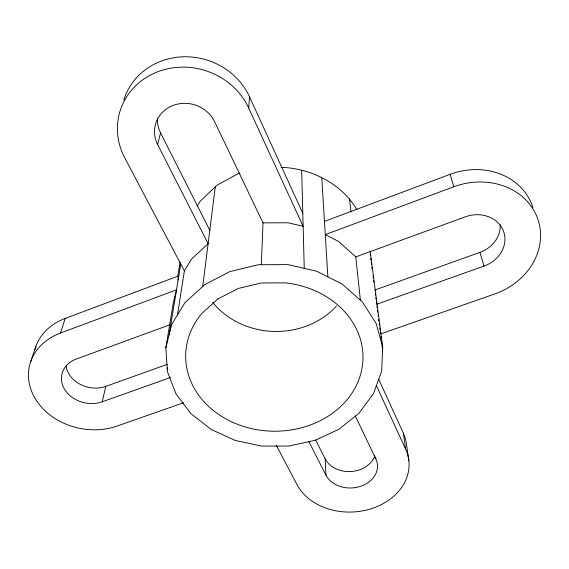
<?xml version="1.0" encoding="UTF-8"?>
<svg xmlns="http://www.w3.org/2000/svg" width="569" height="569" viewBox="0 0 569 569"><rect width="100%" height="100%" fill="white"/><g stroke="black" fill="none" stroke-linecap="round" stroke-linejoin="round"><path stroke-width="0.85" d="M261.335 264.72L263.006 222.877L214.605 121.702A31.651 29.282 16.2 0 0 172.556 105.642A31.651 29.282 16.2 0 0 157.656 144.569L208.126 243.667L191.44 259.18L184.392 270.908L177.471 314.934M370.113 250.808L382.702 347.204L381.671 371.066L373.47 393.599L358.861 413.371L338.968 429.239L315.134 440.321L288.86 446.032L261.733 446.096L235.353 440.498L211.312 429.538L191.113 413.791L176.106 394.132L167.414 371.699L165.835 347.901L173.367 302.516L176.518 289.841L60.542 333.014A61.303 49.901 12.2 0 0 35.356 398.833A61.303 49.901 12.2 0 0 116.894 426.11L183.581 402.76M263.006 222.877L288.006 222.763L303.142 226.334L248.689 108.018L249.563 96.901A67.384 62.661 17 0 0 183.673 56.786A67.384 62.661 17 0 0 123.772 100.087M202.728 286.463L215.295 186.831M167.258 369.302L167.535 367.56M169.142 334.686L180.807 263.753M177.606 276.961L180.074 262.089M169.626 324.899L76.303 359.053A28.158 22.916 12.2 0 0 64.596 389.331A28.158 22.916 12.2 0 0 102.185 401.814L105.82 386.372L167.343 364.309M157.656 144.569L160.536 132.826A30.954 28.77 16.9 0 1 157.485 118.864M177.784 280.012L178.815 275.844L65.15 318.441A60.079 49.29 12.4 0 0 34.922 349.722M165.835 347.901L171.731 324.33L184.953 302.68L204.755 284.614L229.819 271.598L258.312 264.734L288.056 264.613L316.741 271.257L342.168 284.087L362.453 302.032L376.23 323.626L382.702 347.204M60.542 333.014L65.15 318.441M30.804 361.351L35.947 346.414M197.045 206.462L200.06 201.341L217.031 185.174L238.411 173.552L240.082 173.125M324.472 221.391L450.136 174.299A64.909 56.473 -17.2 0 1 532.947 207.657M380.782 333.868L494.724 293.974A66.317 57.341 -16.7 0 0 537.3 217.607A66.317 57.341 -16.7 0 0 453.778 186.774L325.283 234.606L338.662 241.491L355.774 256.911L360.405 300.219M355.774 256.911L465.257 216.839A30.463 26.33 -16.7 0 1 503.444 231.064A30.463 26.33 -16.7 0 1 484.063 266.064L376.699 304.273M374.85 290.048L479.916 252.366A29.808 25.932 -17.2 0 0 500.272 224.833M102.185 401.814L170.508 377.496M280.951 167.322C310.653 168.182 341.528 183.453 356.806 209.556M184.392 270.908L124.732 157.791A68.92 63.771 16.2 0 1 156.738 72.163A68.92 63.771 16.2 0 1 248.689 108.018M276.442 445.612L297.018 484.624A58.273 46.16 -3.1 0 0 371.877 508.522A58.273 46.16 -3.1 0 0 405.605 449.076L403.329 433.059L378.719 379.288M308.697 441.316L325.937 475.158A26.764 21.195 -3.1 0 0 360.447 486.367A26.764 21.195 -3.1 0 0 375.825 458.827L375.64 457.127M160.536 132.826L209.805 230.338M315.653 439.986L325.205 458.877L325.937 475.158M355.276 415.889L375.825 458.827M376.322 385.462L405.605 449.076M249.563 96.901L302.8 213.254M479.916 252.366L484.063 266.064M450.136 174.299L453.778 186.774M408.869 460.869L406.543 444.723A57.163 45.676 -3.2 0 0 403.329 433.059M370.156 253.945L370.383 255.701M370.725 258.347L370.96 260.104M371.301 262.75L371.529 264.507M371.87 267.153L372.098 268.909M373.015 275.958L373.243 277.715M373.591 280.361L373.819 282.117M375.284 293.391L375.497 295.069M375.825 297.58L376.045 299.251M376.372 301.762L376.586 303.433M376.927 306.015L377.155 307.765M377.489 310.382L377.716 312.125M378.058 314.749L378.285 316.492M378.627 319.109L378.854 320.859M379.196 323.477L379.423 325.219M379.758 327.836L379.985 329.586M380.327 332.204L380.554 333.946M380.896 336.564L381.123 338.313M381.465 340.931L381.692 342.673M382.027 345.298L382.596 349.658M349.579 199.008L350.981 212.052M321.812 178.182L327.879 276.875M301.691 170.608L304.237 268.355M105.82 386.372A27.596 22.639 12.4 0 1 66.096 365.995M336.578 305.958A77.448 68.173 1 0 1 212.756 302.423M374.815 455.812A26.259 20.975 -3.2 0 1 350.938 471.523A26.259 20.975 -3.2 0 1 325.205 458.877M218.005 298.889L201.853 313.434A88.679 74.511 1 0 0 235.694 423.585A88.679 74.511 1 0 0 359.352 378.328A88.679 74.511 1 0 0 285.41 282.85L261.377 282.942L238.333 288.44L218.005 298.889"/></g></svg>
